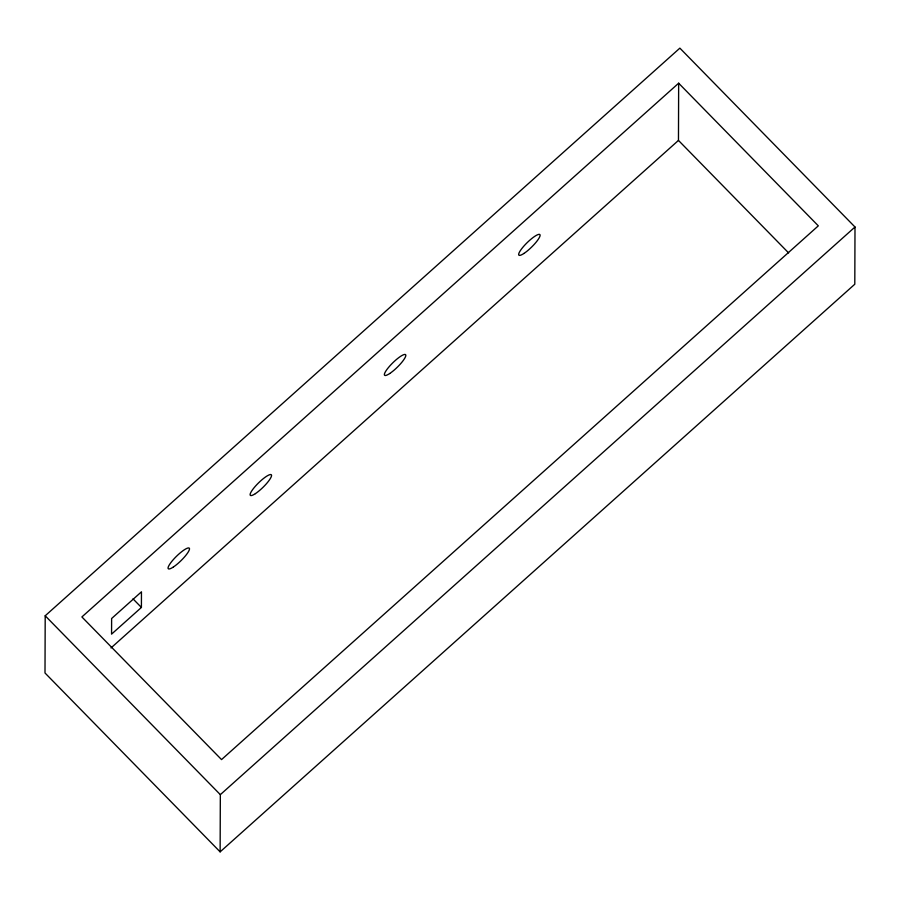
<?xml version="1.0" encoding="UTF-8"?>
<svg xmlns="http://www.w3.org/2000/svg" width="900" height="900" viewBox="0 0 900 900"><rect width="100%" height="100%" fill="white"/><g stroke="black" fill="none" stroke-linecap="round" stroke-linejoin="round"><path stroke-width="1.35" d="M45.203 615.78L45 672.986L220.129 851.861L854.798 284.22L855 227.014L679.871 48.139L45.203 615.78L220.331 794.655L220.129 851.861M141.412 607.444L141.457 591.817L111.623 618.502L111.566 634.129L141.412 607.444L133.009 598.86M788.614 252.911L678.465 140.411L678.656 83.205L81.889 616.95L221.535 759.589L818.314 225.844L678.656 83.205M111.004 647.944L678.465 140.411M220.331 794.655L855 227.014M173.374 567.011A14.715 3.15 -44.4 0 0 189.506 548.854A14.715 3.15 -44.4 0 0 173.407 559.519A14.715 3.15 -44.4 0 0 173.374 567.011M255.431 493.616A14.715 3.15 -44.4 0 0 271.564 475.459A14.715 3.15 -44.4 0 0 255.465 486.124A14.715 3.15 -44.4 0 0 255.431 493.616M389.711 373.522A14.715 3.15 -44.4 0 0 405.832 355.365A14.715 3.15 -44.4 0 0 389.734 366.03A14.715 3.15 -44.4 0 0 389.711 373.522M523.98 253.429A14.715 3.15 -44.4 0 0 540.113 235.271A14.715 3.15 -44.4 0 0 524.014 245.936A14.715 3.15 -44.4 0 0 523.98 253.429"/></g></svg>
